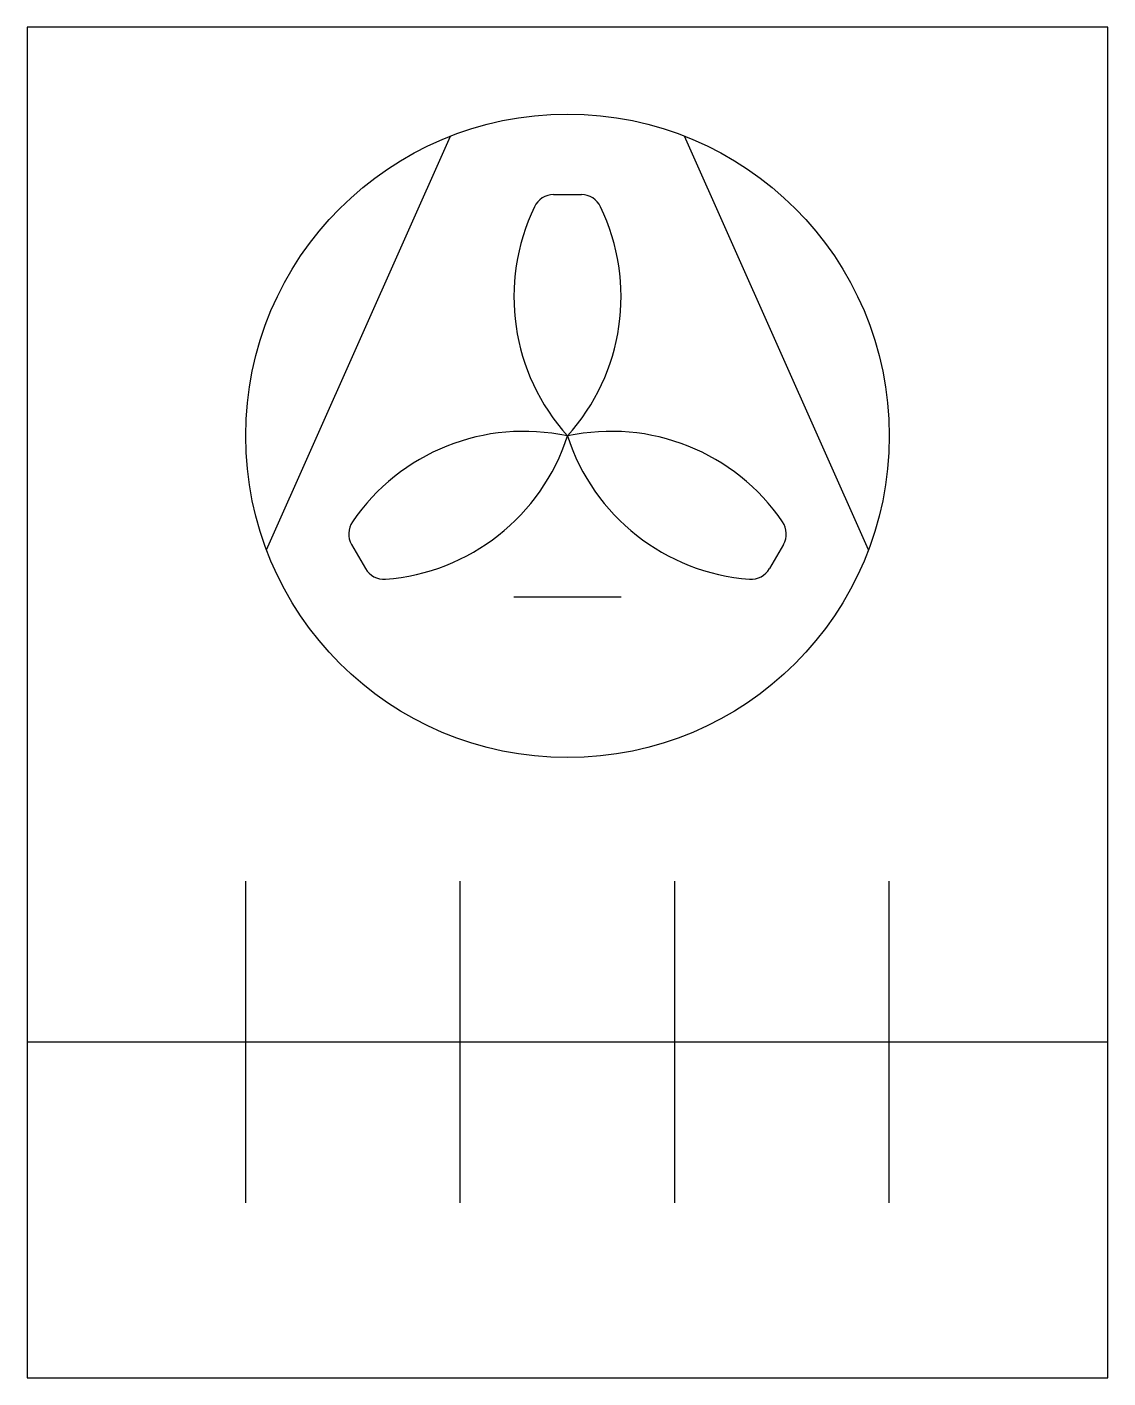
# Model space of a CAD drawing. Header units: millimetres. Extents: x -500 to 500, y -625 to 625.
import ezdxf

# ---------------------------------------------------------------- set-up
doc = ezdxf.new("R2010")
doc.units = ezdxf.units.MM

msp = doc.modelspace()

# ---------------------------------------------------------------- linework, layer by layer
at = {"color": 0, "linetype": 'ByBlock', "lineweight": -2, "transparency": 33554687}
for p, q in [((-278.4, 141.2), (-108.3, 523.9)), ((278.4, 141.2), (108.3, 523.9)), ((-12.8, 469.9), (12.8, 469.9)), ((-199.7, 146.1), (-186.9, 123.9)), ((199.7, 146.1), (186.9, 123.9)), ((-49.6, 97.8), (49.6, 97.8)), ((-297.7, -462.9), (-297.7, -165.2)), ((-99.2, -462.9), (-99.2, -165.2)), ((99.2, -462.9), (99.2, -165.2)), ((297.7, -462.9), (297.7, -165.2)), ((-500, -314), (500, -314))]:
    msp.add_line(p, q, dxfattribs=at)
msp.add_lwpolyline([(-500, -625), (500, -625), (500, 625), (-500, 625)], close=True, dxfattribs=at)
msp.add_circle((0, 246.7), 297.7, dxfattribs=at)
for centre, radius, start, end in [((-12.8, 450.1), 19.8, 90, 154.2902), ((12.8, 450.1), 19.8, 25.7098, 90), ((142.2, 375.4), 191.8, 154.2902, 222.1778), ((-142.2, 375.4), 191.8, 317.8222, 25.7098), ((-40.5, 59.1), 191.8, 77.8222, 145.7098), ((40.5, 59.1), 191.8, 34.2902, 102.1778), ((-182.6, 305.4), 191.8, 274.2902, 342.1778), ((182.6, 305.4), 191.8, 197.8222, 265.7098), ((-182.6, 156), 19.8, 145.7098, 210), ((182.6, 156), 19.8, 330, 34.2902), ((-169.8, 133.9), 19.8, 210, 274.2902), ((169.8, 133.9), 19.8, 265.7098, 330)]:
    msp.add_arc(centre, radius, start, end, dxfattribs=at)

doc.saveas('drawing.dxf')
